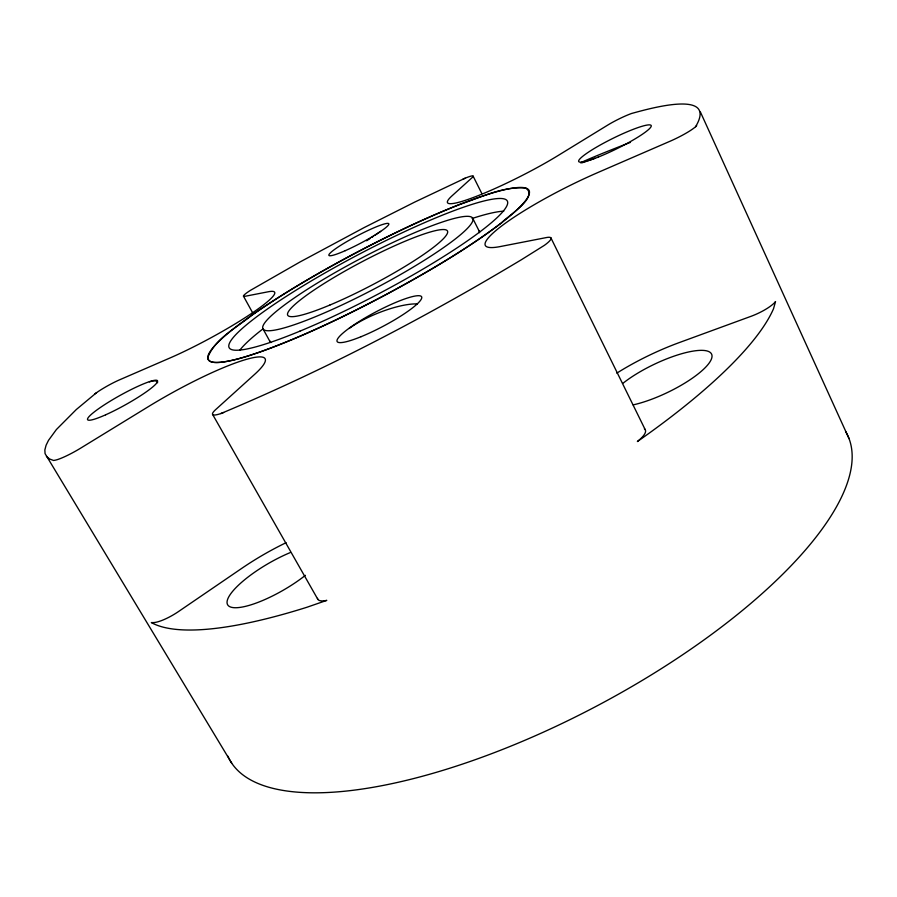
<?xml version="1.0" encoding="UTF-8"?>
<svg xmlns="http://www.w3.org/2000/svg" width="897" height="897" viewBox="0 0 897 897"><rect width="100%" height="100%" fill="white"/><g stroke="black" fill="none" stroke-linecap="round" stroke-linejoin="round"><path stroke-width="1.35" d="M46.431 456.405L49.604 458.984L53.573 460.475L55.199 460.183A24.959 3.61 -29.6 0 0 82.053 447.289L148.476 406.576A99.343 15.417 -29.1 0 1 244.32 359.977A99.343 15.417 -29.1 0 1 254.826 374.184L216.603 408.763A27.818 4.732 -28.9 0 0 220.797 413.573C324.658 370.08 424.707 317.684 521.258 259.816L544.367 245.352A28.155 4.833 -26.9 0 0 545.511 237.739L500.178 246.574A100.139 15.72 -26.6 0 1 501.591 226.01A100.139 15.72 -26.6 0 1 597.312 172.773L668.388 141.961A25.116 3.689 -26 0 0 695.601 126.701C718.833 87.85 645.089 109.905 631.679 113.437A21.371 2.691 -26.5 0 0 606.933 125.58L558.226 155.439A78.274 9.688 -27 0 1 474.793 196.959A78.274 9.688 -27 0 1 451.819 196.006L471.744 177.976A18.938 2.209 -27.3 0 0 465.128 178.211L414.728 202.083L363.879 227.726L300.114 261.924L250.42 290.37A18.972 2.209 -28.2 0 0 245.273 296.245L268.371 291.749A77.658 9.553 -28.5 0 1 251.743 313.311A77.658 9.553 -28.5 0 1 170.318 357.836L120.422 379.453A20.956 2.613 -29.1 0 0 96.54 392.673L76.312 409.525L56.365 429.573L48.516 440.337L46.095 445.237L44.85 449.946L45.063 453.624L231.695 763.134M695.601 126.701L696.666 125.636M94.779 393.94L96.54 392.673M380.653 231.348L374.98 235.193M371.773 237.357L373.399 236.259M366.638 240.777L370.102 238.479M223.633 412.542L220.797 413.573M463.009 179.131L465.128 178.211M212.667 414.515L317.886 599.409M263.135 329.121L270.098 341.757M243.479 296.167L252.909 313.277M472.876 218.599A118.561 16.606 -27.8 0 1 319.904 314.847A118.561 16.606 -27.8 0 1 310.732 287.175A118.561 16.606 -27.8 0 1 472.876 218.599L479.368 231.493M473.156 176.216L481.857 193.617M550.915 237.873L645.223 429.708M700.411 112.024L849.044 438.633M845.557 431.412A349.023 124.425 -27.8 0 1 594.991 706.948A349.023 124.425 -27.8 0 1 227.849 756.115M317.46 598.333A26.888 8.039 -29.8 0 0 326.8 600.373L307.032 607.224A359.058 90.821 -27.8 0 1 151.335 622.574L153.107 622.608A24.219 6.178 -31 0 0 179.579 610.812L242.145 568.093A96.248 26.316 -30.1 0 1 286.076 542.707M305.395 575.336A55.95 15.283 -30.1 0 1 227.816 605.049A55.95 15.283 -30.1 0 1 290.034 552.675M644.371 428.833A27.202 8.208 -26.1 0 1 640.032 439.25L637.375 441.548A359.058 90.821 -27.8 0 0 773.517 308.747L775.535 301.571A24.365 6.301 -24.6 0 1 749.387 316.91L678.592 342.833A96.999 26.82 -25.6 0 0 616.811 373.141M623.135 383.154A56.388 15.574 -25.6 0 1 693.303 351.075A56.388 15.574 -25.6 0 1 702.239 370.472A56.388 15.574 -25.6 0 1 633.159 404.883M594.991 158.242A39.928 1.032 -21.5 0 1 588.253 160.686M586.851 161.191A39.928 1.032 -21.5 0 1 584.418 162.021M583.398 162.357A39.928 1.032 -21.5 0 1 581.783 162.862M580.617 162.85A39.928 1.032 -21.5 0 1 630.468 142.365M149.384 381.887A39.434 8.477 -36.2 0 1 157.592 382.727M349.135 328.493A47.249 12.995 -22 0 1 417.464 303.915M239.701 350.301A156.84 23.4 -27.8 0 1 262.799 329.031M472.114 218.498A156.84 23.4 -27.8 0 1 503.755 211.165M478.796 230.54A118.303 17.615 -27.8 0 1 479.514 232.671M270.961 342.564A118.303 17.615 -27.8 0 1 269.661 340.737M207.779 357.455C208.037 363.352 216.177 362.579 220.37 362.332C233.231 360.886 245.621 356.827 257.843 352.723C302.154 337.081 344.549 316.473 386.058 294.552C425.985 272.98 465.509 250.218 501.681 222.691C506.67 216.738 539.389 196.992 525.676 188.078C503.038 186.06 481.409 197.262 460.363 204.202C423.306 218.778 387.403 236.158 352.241 254.793C317.773 273.226 283.889 292.87 251.81 315.239C236.483 327.876 215.381 338.225 207.779 357.455M345.267 250.667A33.895 4.048 -27.8 0 0 388.827 223.824A33.895 4.048 -27.8 0 0 342.396 244.264A33.895 4.048 -27.8 0 0 345.267 250.667M598.12 157.132A40.488 5.528 -26.4 0 0 651.222 125.625A40.488 5.528 -26.4 0 0 595.406 147.803A40.488 5.528 -26.4 0 0 598.12 157.132M361.054 336.7A47.833 8.062 -27.9 0 0 421.668 296.907A47.833 8.062 -27.9 0 0 355.324 323.952A47.833 8.062 -27.9 0 0 361.054 336.7M105.644 414.806A40.017 5.404 -29.1 0 0 157.592 381.012A40.017 5.404 -29.1 0 0 104.4 404.805A40.017 5.404 -29.1 0 0 105.644 414.806M329.872 305.047A90.272 12.625 -27.8 0 0 447.625 231.482A90.272 12.625 -27.8 0 0 325.308 282.746A90.272 12.625 -27.8 0 0 329.872 305.047M291.749 339.716A181.385 25.497 -27.8 0 0 529.421 191.566A181.385 25.497 -27.8 0 0 284.596 293.633A181.385 25.497 -27.8 0 0 291.749 339.716M299.856 331.184A157.199 22.055 -27.8 0 0 507.691 202.408A157.199 22.055 -27.8 0 0 297.243 289.451A157.199 22.055 -27.8 0 0 299.856 331.184"/></g></svg>
